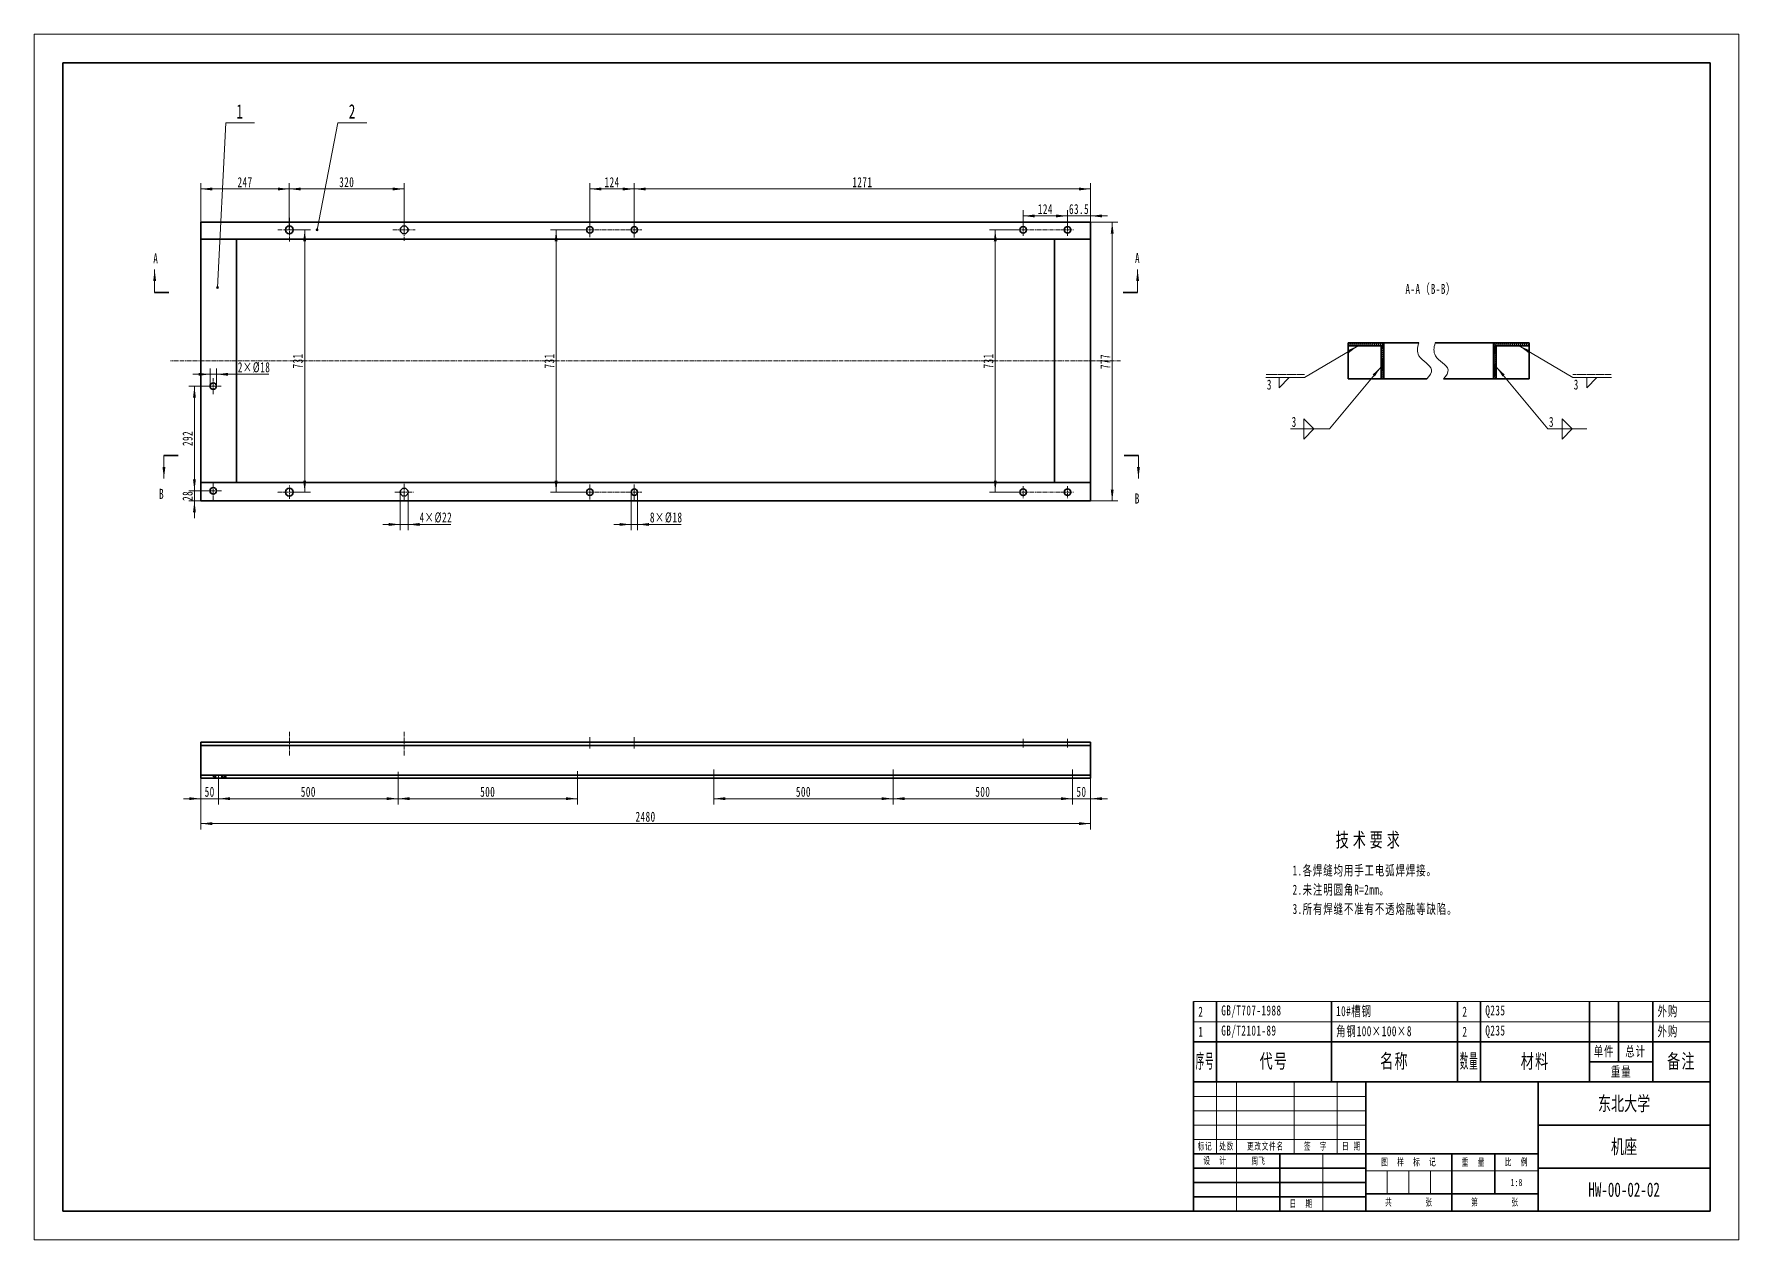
# Model space of a CAD drawing. Header units: millimetres. Extents: x -856 to 3896, y -1680 to 1680.
import ezdxf
from ezdxf.enums import TextEntityAlignment as Align

# ---------------------------------------------------------------- set-up
doc = ezdxf.new("R2010")
doc.units = ezdxf.units.MM
for name, pattern in [('CENTER', [50.8, 31.75, -6.35, 6.35, -6.35]), ('双点画线', [22, 12, -2, 2, -2, 2, -2]), ('点画线', [18, 12, -2, 2, -2]), ('虚线', [2, 1, -1])]:
    doc.linetypes.add(name, pattern=pattern)
doc.layers.get('0').update_dxf_attribs({"lineweight": 35})
for name, color, linetype, lineweight in [('中心线', 1, 'CENTER', 15), ('中心线层', 1, '点画线', 18), ('剖面线层', 4, 'Continuous', 18), ('尺寸线层', 3, 'Continuous', 18), ('粗实线层', 7, 'Continuous', 35), ('细实线', 7, 'Continuous', 18), ('细实线层', 7, 'Continuous', 18)]:
    doc.layers.add(name, color=color, linetype=linetype, lineweight=lineweight)
doc.styles.add('TitleStyle', font='', dxfattribs={"width": 0.667})
doc.styles.add('标准', font='', dxfattribs={"width": 0.667})
doc.styles.get('TitleStyle').set_extended_font_data('宋体')
doc.styles.get('标准').set_extended_font_data('宋体')
doc.dimstyles.new('标准', dxfattribs={"dimscale": 8, "dimtxt": 3.5, "dimasz": 4, "dimexe": 2, "dimexo": 0, "dimtad": 1, "dimdsep": 46, "dimtxsty": '标准', "dimblk": '_CAXARROW', "dimcen": 0, "dimdle": 6, "dimazin": 2, "dimtfac": 0.707107, "dimtdec": 3, "dimtmove": 2, "dimatfit": 3, "dimfxl": 1, "dimfrac": 2, "dimtolj": 1, "dimarcsym": 1})
pattern_1 = [(45, (0, 0), (-2.828427, 2.828427), [])]

# ---------------------------------------------------------------- blocks, each defined once
blk = doc.blocks.new('*X2')
at = {"layer": '尺寸线层', "linetype": 'Continuous'}
for points in [[(2149.5, 1156.2), (2153.5, 1124.2), (2145.5, 1124.2)], [(2149.5, 379), (2153.5, 411), (2145.5, 411)]]:
    blk.add_hatch(color=0, dxfattribs=at).paths.add_polyline_path(points, flags=0)
at = {"layer": '尺寸线层', "color": 0, "linetype": 'Continuous'}
for p, q in [((2088.8, 1156.2), (2165.5, 1156.2)), ((2149.5, 1156.2), (2149.5, 379)), ((2088.8, 379), (2165.5, 379))]:
    blk.add_line(p, q, dxfattribs=at)
at = {"layer": '尺寸线层', "color": 0, "insert": (2130.5, 767.6), "char_height": 28, "width": 79.003, "attachment_point": 5, "rotation": 90, "line_spacing_factor": 1.15057, "style": '标准'}
blk.add_mtext('\\T1.1;777', dxfattribs=at)
blk = doc.blocks.new('_CAXARROW')
blk.add_hatch(color=0).paths.add_polyline_path([(0, 0), (-1, 0.125), (-1, -0.125)], flags=0)
blk = doc.blocks.new('*X3')
at = {"layer": '尺寸线层', "linetype": 'Continuous'}
for points in [[(2025.2, 1173.3), (1993.2, 1169.3), (1993.2, 1177.3)], [(2088.8, 1173.3), (2120.8, 1169.3), (2120.8, 1177.3)]]:
    blk.add_hatch(color=0, dxfattribs=at).paths.add_polyline_path(points, flags=0)
at = {"layer": '尺寸线层', "color": 0, "linetype": 'Continuous'}
for p, q in [((2025.2, 1134.7), (2025.2, 1189.3)), ((2088.8, 1156.2), (2088.8, 1189.3)), ((2136.8, 1173.3), (1977.2, 1173.3))]:
    blk.add_line(p, q, dxfattribs=at)
at = {"layer": '尺寸线层', "color": 0, "insert": (2057, 1192.3), "char_height": 28, "width": 109.009, "attachment_point": 5, "line_spacing_factor": 1.15057, "style": '标准'}
blk.add_mtext('\\T1.1;63.5', dxfattribs=at)
blk = doc.blocks.new('*X4')
at = {"layer": '尺寸线层', "linetype": 'Continuous'}
for points in [[(1901.2, 1173.3), (1933.2, 1177.3), (1933.2, 1169.3)], [(2025.2, 1173.3), (1993.2, 1177.3), (1993.2, 1169.3)]]:
    blk.add_hatch(color=0, dxfattribs=at).paths.add_polyline_path(points, flags=0)
at = {"layer": '尺寸线层', "color": 0, "linetype": 'Continuous'}
for p, q in [((1901.2, 1134.7), (1901.2, 1189.3)), ((2025.2, 1134.7), (2025.2, 1189.3)), ((1901.2, 1173.3), (2025.2, 1173.3))]:
    blk.add_line(p, q, dxfattribs=at)
at = {"layer": '尺寸线层', "color": 0, "insert": (1963.2, 1192.3), "char_height": 28, "width": 77.542, "attachment_point": 5, "line_spacing_factor": 1.15057, "style": '标准'}
blk.add_mtext('\\T1.1;124', dxfattribs=at)
blk = doc.blocks.new('*X5')
at = {"layer": '尺寸线层', "linetype": 'Continuous'}
for points in [[(817.4, 1248.4), (849.4, 1244.4), (849.4, 1252.4)], [(2088.8, 1248.4), (2056.8, 1244.4), (2056.8, 1252.4)]]:
    blk.add_hatch(color=0, dxfattribs=at).paths.add_polyline_path(points, flags=0)
at = {"layer": '尺寸线层', "color": 0, "linetype": 'Continuous'}
for p, q in [((817.4, 1134.7), (817.4, 1264.4)), ((2088.8, 1248.4), (817.4, 1248.4)), ((2088.8, 1156.2), (2088.8, 1264.4))]:
    blk.add_line(p, q, dxfattribs=at)
at = {"layer": '尺寸线层', "color": 0, "insert": (1453.1, 1267.4), "char_height": 28, "width": 103.375, "attachment_point": 5, "line_spacing_factor": 1.15057, "style": '标准'}
blk.add_mtext('\\T1.1;1271', dxfattribs=at)
blk = doc.blocks.new('*X6')
at = {"layer": '尺寸线层', "linetype": 'Continuous'}
for points in [[(693.4, 1248.4), (725.4, 1252.4), (725.4, 1244.4)], [(817.4, 1248.4), (785.4, 1252.4), (785.4, 1244.4)]]:
    blk.add_hatch(color=0, dxfattribs=at).paths.add_polyline_path(points, flags=0)
at = {"layer": '尺寸线层', "color": 0, "linetype": 'Continuous'}
for p, q in [((693.4, 1134.7), (693.4, 1264.4)), ((693.4, 1248.4), (817.4, 1248.4)), ((817.4, 1134.7), (817.4, 1264.4))]:
    blk.add_line(p, q, dxfattribs=at)
at = {"layer": '尺寸线层', "color": 0, "insert": (755.4, 1267.4), "char_height": 28, "width": 77.542, "attachment_point": 5, "line_spacing_factor": 1.15057, "style": '标准'}
blk.add_mtext('\\T1.1;124', dxfattribs=at)
blk = doc.blocks.new('*X7')
at = {"layer": '尺寸线层', "linetype": 'Continuous'}
for points in [[(-391.2, 1248.4), (-359.2, 1244.4), (-359.2, 1252.4)], [(-144.2, 1248.4), (-176.2, 1244.4), (-176.2, 1252.4)]]:
    blk.add_hatch(color=0, dxfattribs=at).paths.add_polyline_path(points, flags=0)
at = {"layer": '尺寸线层', "color": 0, "linetype": 'Continuous'}
for p, q in [((-391.2, 1145.1), (-391.2, 1264.4)), ((-144.2, 1248.4), (-391.2, 1248.4)), ((-144.2, 1134.7), (-144.2, 1264.4))]:
    blk.add_line(p, q, dxfattribs=at)
at = {"layer": '尺寸线层', "color": 0, "insert": (-267.7, 1267.4), "char_height": 28, "width": 79.629, "attachment_point": 5, "line_spacing_factor": 1.15057, "style": '标准'}
blk.add_mtext('\\T1.1;247', dxfattribs=at)
blk = doc.blocks.new('*X8')
at = {"layer": '尺寸线层', "linetype": 'Continuous'}
for points in [[(-144.2, 1248.4), (-112.2, 1244.4), (-112.2, 1252.4)], [(175.8, 1248.4), (143.8, 1244.4), (143.8, 1252.4)]]:
    blk.add_hatch(color=0, dxfattribs=at).paths.add_polyline_path(points, flags=0)
at = {"layer": '尺寸线层', "color": 0, "linetype": 'Continuous'}
for p, q in [((-144.2, 1134.7), (-144.2, 1264.4)), ((175.8, 1248.4), (-144.2, 1248.4)), ((175.8, 1134.7), (175.8, 1264.4))]:
    blk.add_line(p, q, dxfattribs=at)
at = {"layer": '尺寸线层', "color": 0, "insert": (15.8, 1267.4), "char_height": 28, "width": 79.629, "attachment_point": 5, "line_spacing_factor": 1.15057, "style": '标准'}
blk.add_mtext('\\T1.1;320', dxfattribs=at)
blk = doc.blocks.new('*X9')
at = {"layer": '尺寸线层', "linetype": 'Continuous'}
for points in [[(-101.4, 1134.7), (-97.4, 1102.7), (-105.4, 1102.7)], [(-101.4, 403.7), (-97.4, 435.7), (-105.4, 435.7)]]:
    blk.add_hatch(color=0, dxfattribs=at).paths.add_polyline_path(points, flags=0)
at = {"layer": '尺寸线层', "color": 0, "linetype": 'Continuous'}
for p, q in [((-144.2, 1134.7), (-85.4, 1134.7)), ((-101.4, 1134.7), (-101.4, 403.7)), ((-144.2, 403.7), (-85.4, 403.7))]:
    blk.add_line(p, q, dxfattribs=at)
at = {"layer": '尺寸线层', "color": 0, "insert": (-120.4, 769.2), "char_height": 28, "width": 76.707, "attachment_point": 5, "rotation": 90, "line_spacing_factor": 1.15057, "style": '标准'}
blk.add_mtext('\\T1.1;731', dxfattribs=at)
blk = doc.blocks.new('*X10')
at = {"layer": '尺寸线层', "linetype": 'Continuous'}
for points in [[(599.5, 1134.7), (603.5, 1102.7), (595.5, 1102.7)], [(599.5, 403.7), (603.5, 435.7), (595.5, 435.7)]]:
    blk.add_hatch(color=0, dxfattribs=at).paths.add_polyline_path(points, flags=0)
at = {"layer": '尺寸线层', "color": 0, "linetype": 'Continuous'}
for p, q in [((676.6, 1134.7), (583.5, 1134.7)), ((599.5, 1134.7), (599.5, 403.7)), ((672.6, 403.7), (583.5, 403.7))]:
    blk.add_line(p, q, dxfattribs=at)
at = {"layer": '尺寸线层', "color": 0, "insert": (580.5, 769.2), "char_height": 28, "width": 76.707, "attachment_point": 5, "rotation": 90, "line_spacing_factor": 1.15057, "style": '标准'}
blk.add_mtext('\\T1.1;731', dxfattribs=at)
blk = doc.blocks.new('*X11')
at = {"layer": '尺寸线层', "linetype": 'Continuous'}
for points in [[(1823.5, 1134.7), (1827.5, 1102.7), (1819.5, 1102.7)], [(1823.5, 403.7), (1827.5, 435.7), (1819.5, 435.7)]]:
    blk.add_hatch(color=0, dxfattribs=at).paths.add_polyline_path(points, flags=0)
at = {"layer": '尺寸线层', "color": 0, "linetype": 'Continuous'}
for p, q in [((1884.3, 1134.7), (1807.5, 1134.7)), ((1823.5, 1134.7), (1823.5, 403.7)), ((1884.3, 403.7), (1807.5, 403.7))]:
    blk.add_line(p, q, dxfattribs=at)
at = {"layer": '尺寸线层', "color": 0, "insert": (1804.5, 769.2), "char_height": 28, "width": 76.707, "attachment_point": 5, "rotation": 90, "line_spacing_factor": 1.15057, "style": '标准'}
blk.add_mtext('\\T1.1;731', dxfattribs=at)
blk = doc.blocks.new('*X12')
at = {"layer": '尺寸线层', "linetype": 'Continuous'}
for points in [[(-391.2, -450.5), (-423.2, -454.5), (-423.2, -446.5)], [(-341.2, -450.5), (-309.2, -454.5), (-309.2, -446.5)]]:
    blk.add_hatch(color=0, dxfattribs=at).paths.add_polyline_path(points, flags=0)
at = {"layer": '尺寸线层', "color": 0, "linetype": 'Continuous'}
for p, q in [((-391.2, -393.5), (-391.2, -466.5)), ((-341.2, -391.6), (-341.2, -466.5)), ((-293.2, -450.5), (-439.2, -450.5))]:
    blk.add_line(p, q, dxfattribs=at)
at = {"layer": '尺寸线层', "color": 0, "insert": (-366.2, -431.5), "char_height": 28, "width": 56, "attachment_point": 5, "line_spacing_factor": 1.15057, "style": '标准'}
blk.add_mtext('\\T1.1;50', dxfattribs=at)
blk = doc.blocks.new('*X13')
at = {"layer": '尺寸线层', "linetype": 'Continuous'}
for points in [[(-341.2, -450.5), (-309.2, -446.5), (-309.2, -454.5)], [(158.8, -450.5), (126.8, -446.5), (126.8, -454.5)]]:
    blk.add_hatch(color=0, dxfattribs=at).paths.add_polyline_path(points, flags=0)
at = {"layer": '尺寸线层', "color": 0, "linetype": 'Continuous'}
for p, q in [((-341.2, -389), (-341.2, -466.5)), ((158.8, -407.9), (158.8, -466.5)), ((-341.2, -450.5), (158.8, -450.5))]:
    blk.add_line(p, q, dxfattribs=at)
at = {"layer": '尺寸线层', "color": 0, "insert": (-91.2, -431.5), "char_height": 28, "width": 79.629, "attachment_point": 5, "line_spacing_factor": 1.15057, "style": '标准'}
blk.add_mtext('\\T1.1;500', dxfattribs=at)
blk = doc.blocks.new('*X14')
at = {"layer": '尺寸线层', "linetype": 'Continuous'}
for points in [[(158.8, -450.5), (190.8, -446.5), (190.8, -454.5)], [(658.8, -450.5), (626.8, -446.5), (626.8, -454.5)]]:
    blk.add_hatch(color=0, dxfattribs=at).paths.add_polyline_path(points, flags=0)
at = {"layer": '尺寸线层', "color": 0, "linetype": 'Continuous'}
for p, q in [((158.8, -393.5), (158.8, -466.5)), ((658.8, -393.5), (658.8, -466.5)), ((158.8, -450.5), (658.8, -450.5))]:
    blk.add_line(p, q, dxfattribs=at)
at = {"layer": '尺寸线层', "color": 0, "insert": (408.8, -431.5), "char_height": 28, "width": 79.629, "attachment_point": 5, "line_spacing_factor": 1.15057, "style": '标准'}
blk.add_mtext('\\T1.1;500', dxfattribs=at)
blk = doc.blocks.new('*X15')
at = {"layer": '尺寸线层', "linetype": 'Continuous'}
for points in [[(1038.8, -450.5), (1070.8, -446.5), (1070.8, -454.5)], [(1538.8, -450.5), (1506.8, -446.5), (1506.8, -454.5)]]:
    blk.add_hatch(color=0, dxfattribs=at).paths.add_polyline_path(points, flags=0)
at = {"layer": '尺寸线层', "color": 0, "linetype": 'Continuous'}
for p, q in [((1038.8, -385), (1038.8, -466.5)), ((1538.8, -385), (1538.8, -466.5)), ((1038.8, -450.5), (1538.8, -450.5))]:
    blk.add_line(p, q, dxfattribs=at)
at = {"layer": '尺寸线层', "color": 0, "insert": (1288.8, -431.5), "char_height": 28, "width": 79.629, "attachment_point": 5, "line_spacing_factor": 1.15057, "style": '标准'}
blk.add_mtext('\\T1.1;500', dxfattribs=at)
blk = doc.blocks.new('*X16')
at = {"layer": '尺寸线层', "linetype": 'Continuous'}
for points in [[(1538.8, -450.5), (1570.8, -446.5), (1570.8, -454.5)], [(2038.8, -450.5), (2006.8, -446.5), (2006.8, -454.5)]]:
    blk.add_hatch(color=0, dxfattribs=at).paths.add_polyline_path(points, flags=0)
at = {"layer": '尺寸线层', "color": 0, "linetype": 'Continuous'}
for p, q in [((1538.8, -385), (1538.8, -466.5)), ((2038.8, -385), (2038.8, -466.5)), ((1538.8, -450.5), (2038.8, -450.5))]:
    blk.add_line(p, q, dxfattribs=at)
at = {"layer": '尺寸线层', "color": 0, "insert": (1788.8, -431.5), "char_height": 28, "width": 79.629, "attachment_point": 5, "line_spacing_factor": 1.15057, "style": '标准'}
blk.add_mtext('\\T1.1;500', dxfattribs=at)
blk = doc.blocks.new('*X17')
at = {"layer": '尺寸线层', "linetype": 'Continuous'}
for points in [[(2038.8, -450.5), (2006.8, -454.5), (2006.8, -446.5)], [(2088.8, -450.5), (2120.8, -454.5), (2120.8, -446.5)]]:
    blk.add_hatch(color=0, dxfattribs=at).paths.add_polyline_path(points, flags=0)
at = {"layer": '尺寸线层', "color": 0, "linetype": 'Continuous'}
for p, q in [((2038.8, -385), (2038.8, -466.5)), ((2088.8, -393.5), (2088.8, -466.5)), ((2136.8, -450.5), (1990.8, -450.5))]:
    blk.add_line(p, q, dxfattribs=at)
at = {"layer": '尺寸线层', "color": 0, "insert": (2063.8, -431.5), "char_height": 28, "width": 56, "attachment_point": 5, "line_spacing_factor": 1.15057, "style": '标准'}
blk.add_mtext('\\T1.1;50', dxfattribs=at)
blk = doc.blocks.new('*X18')
at = {"layer": '尺寸线层', "linetype": 'Continuous'}
for points in [[(-391.2, -520), (-359.2, -516), (-359.2, -524)], [(2088.8, -520), (2056.8, -516), (2056.8, -524)]]:
    blk.add_hatch(color=0, dxfattribs=at).paths.add_polyline_path(points, flags=0)
at = {"layer": '尺寸线层', "color": 0, "linetype": 'Continuous'}
for p, q in [((-391.2, -393.5), (-391.2, -536)), ((2088.8, -393.5), (2088.8, -536)), ((-391.2, -520), (2088.8, -520))]:
    blk.add_line(p, q, dxfattribs=at)
at = {"layer": '尺寸线层', "color": 0, "insert": (848.8, -501), "char_height": 28, "width": 109.427, "attachment_point": 5, "line_spacing_factor": 1.15057, "style": '标准'}
blk.add_mtext('\\T1.1;2480', dxfattribs=at)
blk = doc.blocks.new('*X19')
at = {"layer": '尺寸线层', "linetype": 'Continuous'}
for points in [[(-365.2, 732), (-397.2, 728), (-397.2, 736)], [(-347.2, 732), (-315.2, 728), (-315.2, 736)]]:
    blk.add_hatch(color=0, dxfattribs=at).paths.add_polyline_path(points, flags=0)
at = {"layer": '尺寸线层', "color": 0, "linetype": 'Continuous'}
for p, q in [((-201.3, 732), (-413.2, 732)), ((-365.2, 699.3), (-365.2, 748)), ((-347.2, 699.3), (-347.2, 748))]:
    blk.add_line(p, q, dxfattribs=at)
at = {"layer": '尺寸线层', "color": 0, "insert": (-242.5, 751.1), "char_height": 28, "width": 165.1, "attachment_point": 5, "line_spacing_factor": 1.15057, "style": '标准'}
blk.add_mtext('\\T1.1;2×%%C18', dxfattribs=at)
blk = doc.blocks.new('*X20')
at = {"layer": '尺寸线层', "linetype": 'Continuous'}
for points in [[(164.8, 313.6), (132.8, 317.6), (132.8, 309.6)], [(186.8, 313.6), (218.8, 317.6), (218.8, 309.6)]]:
    blk.add_hatch(color=0, dxfattribs=at).paths.add_polyline_path(points, flags=0)
at = {"layer": '尺寸线层', "color": 0, "linetype": 'Continuous'}
for p, q in [((164.8, 403.7), (164.8, 297.6)), ((186.8, 403.7), (186.8, 297.6)), ((116.8, 313.6), (305.7, 313.6))]:
    blk.add_line(p, q, dxfattribs=at)
at = {"layer": '尺寸线层', "color": 0, "insert": (264.2, 332.7), "char_height": 28, "width": 165.726, "attachment_point": 5, "line_spacing_factor": 1.15057, "style": '标准'}
blk.add_mtext('\\T1.1;4×%%C22', dxfattribs=at)
blk = doc.blocks.new('*X21')
at = {"layer": '尺寸线层', "linetype": 'Continuous'}
for points in [[(808.4, 313.6), (776.4, 309.6), (776.4, 317.6)], [(826.4, 313.6), (858.4, 309.6), (858.4, 317.6)]]:
    blk.add_hatch(color=0, dxfattribs=at).paths.add_polyline_path(points, flags=0)
at = {"layer": '尺寸线层', "color": 0, "linetype": 'Continuous'}
for p, q in [((808.4, 403.7), (808.4, 297.6)), ((826.4, 403.7), (826.4, 297.6)), ((947.7, 313.6), (760.4, 313.6))]:
    blk.add_line(p, q, dxfattribs=at)
at = {"layer": '尺寸线层', "color": 0, "insert": (906.3, 332.7), "char_height": 28, "width": 165.517, "attachment_point": 5, "line_spacing_factor": 1.15057, "style": '标准'}
blk.add_mtext('\\T1.1;8×%%C18', dxfattribs=at)
blk = doc.blocks.new('*X22')
at = {"layer": '尺寸线层'}
for points in [[(-2739.9, 64), (-2743.9, 32), (-2735.9, 32)], [(0, 64), (-4, 32), (4, 32)]]:
    blk.add_hatch(color=0, dxfattribs=at).paths.add_polyline_path(points, flags=0)
at = {"layer": '尺寸线层', "color": 0}
for p, q in [((-2739.9, 0), (-2739.9, 64)), ((0, 0), (0, 64))]:
    blk.add_line(p, q, dxfattribs=at)
at = {"layer": '尺寸线层', "color": 0, "linetype": 'Continuous', "lineweight": 35}
for p, q in [((-2739.9, 0), (-2699.9, 0)), ((-40, 0), (0, 0))]:
    blk.add_line(p, q, dxfattribs=at)
at = {"layer": '尺寸线层', "color": 0, "char_height": 28, "width": 56, "attachment_point": 5, "line_spacing_factor": 1.15057, "style": '标准'}
for insert in [(-2736.7, 94.8), (-0.2, 95.8)]:
    blk.add_mtext('\\T1.1;A', dxfattribs=dict(at, insert=insert))
blk = doc.blocks.new('*X23')
at = {"layer": '粗实线层'}
for p, q in [((-287, 200), (-287, -200)), ((287, 200), (-287, 200)), ((287, -200), (287, 200)), ((-287, -200), (287, -200))]:
    blk.add_line(p, q, dxfattribs=at)
at = {"layer": '细实线层'}
for p, q in [((297, 210), (-297, 210)), ((-297, 210), (-297, -210)), ((297, -210), (297, 210)), ((-297, -210), (297, -210))]:
    blk.add_line(p, q, dxfattribs=at)
blk = doc.blocks.new('*X24')
at = {"layer": '尺寸线层', "linetype": 'Continuous', "lineweight": -2}
blk.add_hatch(color=0, dxfattribs=at).paths.add_polyline_path([(0, 0), (23.5, -22.1), (17.4, -27.2)], flags=0)
at = {"layer": '尺寸线层', "color": 0, "linetype": 'Continuous', "lineweight": -2}
for p, q in [((0, 0), (144, -173.5)), ((144, -173.5), (252, -173.5))]:
    blk.add_line(p, q, dxfattribs=at)
at = {"layer": '尺寸线层', "color": 0, "linetype": 'Continuous'}
for p, q in [((183.5, -173.5), (183.5, -145.5)), ((211.5, -173.5), (183.5, -145.5)), ((183.5, -173.5), (211.5, -173.5)), ((183.5, -173.5), (211.5, -173.5)), ((183.5, -173.5), (183.5, -201.5)), ((211.5, -173.5), (183.5, -201.5))]:
    blk.add_line(p, q, dxfattribs=at)
at = {"layer": '尺寸线层', "color": 0, "linetype": 'Continuous', "insert": (146.8, -153.9), "char_height": 28, "width": 56, "attachment_point": 4, "line_spacing_factor": 1.15057, "style": '标准'}
blk.add_mtext('\\T1.1;3', dxfattribs=at)
blk = doc.blocks.new('*X25')
at = {"layer": '尺寸线层', "linetype": 'Continuous', "lineweight": -2}
blk.add_hatch(color=0, dxfattribs=at).paths.add_polyline_path([(0, 0), (29.5, -12.9), (25.5, -19.8)], flags=0)
at = {"layer": '尺寸线层', "color": 0, "linetype": 'Continuous', "lineweight": -2}
for p, q in [((0, 0), (149.7, -89)), ((149.7, -89), (257.7, -89))]:
    blk.add_line(p, q, dxfattribs=at)
at = {"layer": '尺寸线层', "color": 0, "linetype": '虚线'}
blk.add_line((149.7, -80.6), (257.7, -80.6), dxfattribs=at)
at = {"layer": '尺寸线层', "color": 0, "linetype": 'Continuous'}
for p, q in [((189.2, -89), (217.2, -89)), ((189.2, -89), (189.2, -117)), ((217.2, -89), (189.2, -117))]:
    blk.add_line(p, q, dxfattribs=at)
at = {"layer": '尺寸线层', "color": 0, "linetype": 'Continuous', "insert": (152.5, -108.6), "char_height": 28, "width": 56, "attachment_point": 4, "line_spacing_factor": 1.15057, "style": '标准'}
blk.add_mtext('\\T1.1;3', dxfattribs=at)
blk = doc.blocks.new('*X26')
at = {"layer": '细实线层', "lineweight": 18}
h = blk.add_hatch(color=0, dxfattribs=at)
edge = h.paths.add_edge_path(flags=0)
edge.add_arc((0, 0), 4, 0, 360)
at = {"layer": '细实线层', "color": 0}
for p, q in [((0, 0), (22.7, 458.9)), ((22.7, 458.9), (102.7, 458.9))]:
    blk.add_line(p, q, dxfattribs=at)
at = {"layer": '细实线层', "color": 0, "lineweight": 18, "insert": (62.7, 470.9), "char_height": 40, "width": 136, "attachment_point": 8, "line_spacing_factor": 1.15057, "style": '标准'}
blk.add_mtext('\\T1.1;1', dxfattribs=at)
blk = doc.blocks.new('*X27')
at = {"layer": '细实线层', "lineweight": 18}
h = blk.add_hatch(color=0, dxfattribs=at)
edge = h.paths.add_edge_path(flags=0)
edge.add_arc((0, 0), 4, 0, 360)
at = {"layer": '细实线层', "color": 0}
for p, q in [((0, 0), (58.3, 298)), ((58.3, 298), (138.3, 298))]:
    blk.add_line(p, q, dxfattribs=at)
at = {"layer": '细实线层', "color": 0, "lineweight": 18, "insert": (98.3, 310), "char_height": 40, "width": 136, "attachment_point": 8, "line_spacing_factor": 1.15057, "style": '标准'}
blk.add_mtext('\\T1.1;2', dxfattribs=at)
blk = doc.blocks.new('*X28')
at = {"layer": '细实线层', "color": 0, "linetype": 'Continuous', "lineweight": 18}
for p, q in [((-1440, 224), (0, 224)), ((-1440, 168), (0, 168)), ((-1440, 168), (0, 168)), ((-1440, 112), (0, 112))]:
    blk.add_line(p, q, dxfattribs=at)
at = {"layer": '细实线层', "color": 0, "linetype": 'Continuous', "lineweight": 35}
for p, q in [((-1440, 224), (-1440, 168)), ((-1376, 224), (-1376, 168)), ((-1056, 224), (-1056, 168)), ((-704, 224), (-704, 168)), ((-640, 224), (-640, 168)), ((-336, 224), (-336, 168)), ((-256, 224), (-256, 168)), ((-160, 224), (-160, 168)), ((0, 224), (0, 168)), ((0, 224), (0, 168)), ((-1440, 168), (-1440, 112)), ((-1376, 168), (-1376, 112)), ((-1056, 168), (-1056, 112)), ((-704, 168), (-704, 112)), ((-640, 168), (-640, 112)), ((-336, 168), (-336, 112)), ((-256, 168), (-256, 112)), ((-160, 168), (-160, 112)), ((0, 168), (0, 112)), ((0, 168), (0, 112)), ((-1440, 112), (0, 112)), ((-1440, 112), (-1440, 0)), ((-1376, 112), (-1376, 0)), ((-1056, 112), (-1056, 0)), ((-704, 112), (-704, 0)), ((-640, 112), (-640, 0)), ((-336, 112), (-336, 0)), ((-256, 112), (-256, 56)), ((-160, 112), (-160, 56)), ((0, 112), (0, 0)), ((-336, 56), (-160, 56)), ((-160, 56), (-160, 0)), ((-1440, 0), (0, 0))]:
    blk.add_line(p, q, dxfattribs=at)
at = {"layer": '细实线层', "color": 0, "line_spacing_factor": 1.15057, "style": '标准'}
for s, insert, char_height, width, attachment_point in [('\\T1.1;2', (-1426.72, 196), 28, 95.84, 4), ('\\T1.1;GB/T707-1988', (-1362.72, 196), 28, 607.84, 4), ('\\T1.1;10#槽钢', (-1042.72, 196), 28, 671.84, 4), ('\\T1.1;2', (-690.72, 196), 28, 95.84, 4), ('\\T1.1;Q235', (-626.72, 196), 28, 575.84, 4), ('\\T1.1;外购', (-146.72, 196), 28, 287.84, 4), ('\\T1.1;1', (-1426.72, 140), 28, 95.84, 4), ('\\T1.1;GB/T2101-89', (-1362.72, 140), 28, 607.84, 4), ('\\T1.1;角钢100×100×8', (-1042.72, 140), 28, 671.84, 4), ('\\T1.1;2', (-690.72, 140), 28, 95.84, 4), ('\\T1.1;Q235', (-626.72, 140), 28, 575.84, 4), ('\\T1.1;外购', (-146.72, 140), 28, 287.84, 4), ('\\T1.1;单件', (-296, 84), 28, 133.92, 5), ('\\T1.1;总计', (-208, 84), 28, 162.72, 5), ('\\T1.1;{\\W0.425474;序号}', (-1408, 56), 40, 95.04, 5), ('\\T1.1;代号', (-1216, 56), 40, 555.84, 5), ('\\T1.1;名称', (-880, 56), 40, 613.44, 5), ('\\T1.1;{\\W0.422936;数量}', (-672, 56), 40, 95.04, 5), ('\\T1.1;材料', (-488, 56), 40, 527.04, 5), ('\\T1.1;备注', (-80, 56), 40, 267.84, 5), ('\\T1.1;重量', (-248, 28), 28, 306.72, 5)]:
    blk.add_mtext(s, dxfattribs=dict(at, insert=insert, char_height=char_height, width=width, attachment_point=attachment_point))
blk = doc.blocks.new('*X29')
at = {"layer": '粗实线层'}
for p, q in [((-180, 45), (-180, 0)), ((0, 45), (-180, 45)), ((-120, 45), (-120, 0)), ((-60, 45), (-60, 0)), ((0, 0), (0, 45)), ((0, 30), (-60, 30)), ((-180, 20), (-60, 20)), ((-150, 20), (-150, 0)), ((-90, 20), (-90, 0)), ((-75, 20), (-75, 6)), ((-180, 15), (-120, 15)), ((0, 15), (-60, 15)), ((-180, 10), (-120, 10)), ((-120, 6), (-60, 6)), ((-180, 5), (-120, 5)), ((-180, 0), (0, 0))]:
    blk.add_line(p, q, dxfattribs=at)
at = {"layer": '细实线层'}
for p, q in [((-172, 45), (-172, 20)), ((-165, 45), (-165, 0)), ((-145, 45), (-145, 20)), ((-130, 45), (-130, 20)), ((-180, 40), (-120, 40)), ((-180, 35), (-120, 35)), ((-180, 30), (-120, 30)), ((-180, 25), (-120, 25)), ((-135, 20), (-135, 0)), ((-120, 14), (-60, 14)), ((-112.5, 14), (-112.5, 6)), ((-105, 14), (-105, 6)), ((-97.5, 14), (-97.5, 6))]:
    blk.add_line(p, q, dxfattribs=at)
at = {"layer": '尺寸线层', "char_height": 2.5, "attachment_point": 5, "line_spacing_factor": 0.99982, "style": '标准'}
for s, insert, width in [('\\T1.1;标记', (-176, 22.5), 14), ('\\T1.1;处数', (-168.5, 22.5), 12), ('\\T1.1;更改文件名', (-155, 22.5), 38), ('\\T1.1;签  字', (-137.5, 22.5), 28), ('\\T1.1;日 期', (-125, 22.5), 18), ('\\T1.1;设  计', (-172.5, 17.5), 28), ('\\T1.1;图  样  标  记', (-105, 17), 58), ('\\T1.1;重  量', (-82.5, 17), 28), ('\\T1.1;比  例', (-67.5, 17), 28), ('\\T1.1;日  期', (-142.5, 2.5), 28), ('\\T1.1;共', (-112, 3), 8), ('\\T1.1;张', (-98, 3), 8), ('\\T1.1;第', (-82, 3), 8), ('\\T1.1;张', (-68, 3), 8)]:
    blk.add_mtext(s, dxfattribs=dict(at, insert=insert, width=width))
at = {"layer": '尺寸线层', "style": '标准'}
for tag, height, width, p in [('标记D', 2.61, 0.667, (-176, 42.5)), ('处数D', 2.61, 0.617214, (-168.5, 42.5)), ('更改文件名D', 2.61, 0.667, (-155, 42.5)), ('更改签字D', 2.61, 0.667, (-137.5, 42.5)), ('更改日期D', 2.61, 0.509786, (-125, 42.5)), ('标记C', 2.61, 0.667, (-176, 37.5)), ('处数C', 2.61, 0.617214, (-168.5, 37.5)), ('更改文件名C', 2.61, 0.667, (-155, 37.5)), ('更改签字C', 2.61, 0.667, (-137.5, 37.5)), ('更改日期C', 2.61, 0.509786, (-125, 37.5)), ('材料名称', 5.22, 0.667, (-90, 32.5)), ('单位名称', 5.22, 0.667, (-30, 37.5)), ('标记B', 2.61, 0.667, (-176, 32.5)), ('处数B', 2.61, 0.617214, (-168.5, 32.5)), ('更改文件名B', 2.61, 0.667, (-155, 32.5)), ('更改签字B', 2.61, 0.667, (-137.5, 32.5)), ('更改日期B', 2.61, 0.509786, (-125, 32.5)), ('标记A', 2.61, 0.667, (-176, 27.5)), ('处数A', 2.61, 0.617214, (-168.5, 27.5)), ('更改文件名A', 2.61, 0.667, (-155, 27.5)), ('更改签字A', 2.61, 0.667, (-137.5, 27.5)), ('更改日期A', 2.61, 0.509786, (-125, 27.5)), ('图纸名称', 5.22, 0.667, (-30, 22.5)), ('设计', 2.61, 0.667, (-157.5, 17.5)), ('图样标记S', 2.61, 0.368179, (-116.25, 10)), ('图样标记A', 2.61, 0.368179, (-108.75, 10)), ('图样标记B', 2.61, 0.368179, (-101.25, 10)), ('图样标记C', 2.61, 0.368179, (-93.75, 10)), ('重量', 2.61, 0.667, (-82.5, 10)), ('图纸比例', 2.61, 0.667, (-67.5, 10)), ('图纸编号', 5.22, 0.667, (-30, 7.5)), ('设计日期', 2.61, 0.667, (-127.5, 2.5)), ('页数', 2.61, 0.667, (-105, 3)), ('页码', 2.61, 0.667, (-75, 3))]:
    blk.add_attdef(tag, text='', height=height, dxfattribs=dict(at, width=width)).set_placement(p, align=Align.MIDDLE_CENTER)
blk = doc.blocks.new('*X30')
at = {"layer": '尺寸线层', "linetype": 'Continuous', "lineweight": -2}
blk.add_hatch(color=0, dxfattribs=at).paths.add_polyline_path([(0, 0), (-17.4, -27.2), (-23.5, -22.1)], flags=0)
at = {"layer": '尺寸线层', "color": 0, "linetype": 'Continuous', "lineweight": -2}
for p, q in [((0, 0), (-144, -173.5)), ((-144, -173.5), (-252, -173.5))]:
    blk.add_line(p, q, dxfattribs=at)
at = {"layer": '尺寸线层', "color": 0, "linetype": 'Continuous'}
for p, q in [((-215.3, -173.5), (-215.3, -145.5)), ((-187.3, -173.5), (-215.3, -145.5)), ((-215.3, -173.5), (-187.3, -173.5)), ((-215.3, -173.5), (-187.3, -173.5)), ((-215.3, -173.5), (-215.3, -201.5)), ((-187.3, -173.5), (-215.3, -201.5))]:
    blk.add_line(p, q, dxfattribs=at)
at = {"layer": '尺寸线层', "color": 0, "linetype": 'Continuous', "insert": (-249.2, -153.9), "char_height": 28, "width": 56, "attachment_point": 4, "line_spacing_factor": 1.15057, "style": '标准'}
blk.add_mtext('\\T1.1;3', dxfattribs=at)
blk = doc.blocks.new('*X31')
at = {"layer": '尺寸线层', "linetype": 'Continuous', "lineweight": -2}
blk.add_hatch(color=0, dxfattribs=at).paths.add_polyline_path([(0, 0), (-25.5, -19.8), (-29.5, -12.9)], flags=0)
at = {"layer": '尺寸线层', "color": 0, "linetype": 'Continuous', "lineweight": -2}
for p, q in [((0, 0), (-149.7, -89)), ((-149.7, -89), (-257.7, -89))]:
    blk.add_line(p, q, dxfattribs=at)
at = {"layer": '尺寸线层', "color": 0, "linetype": '虚线'}
blk.add_line((-149.7, -80.6), (-257.7, -80.6), dxfattribs=at)
at = {"layer": '尺寸线层', "color": 0, "linetype": 'Continuous'}
for p, q in [((-221, -89), (-193, -89)), ((-221, -89), (-221, -117)), ((-193, -89), (-221, -117))]:
    blk.add_line(p, q, dxfattribs=at)
at = {"layer": '尺寸线层', "color": 0, "linetype": 'Continuous', "insert": (-254.9, -108.6), "char_height": 28, "width": 56, "attachment_point": 4, "line_spacing_factor": 1.15057, "style": '标准'}
blk.add_mtext('\\T1.1;3', dxfattribs=at)
blk = doc.blocks.new('*X32')
at = {"layer": '尺寸线层'}
for points in [[(0, -64), (4, -32), (-4, -32)], [(2716.3, -64), (2720.3, -32), (2712.3, -32)]]:
    blk.add_hatch(color=0, dxfattribs=at).paths.add_polyline_path(points, flags=0)
at = {"layer": '尺寸线层', "color": 0, "linetype": 'Continuous', "lineweight": 35}
for p, q in [((40, 0), (0, 0)), ((2716.3, 0), (2676.3, 0))]:
    blk.add_line(p, q, dxfattribs=at)
at = {"layer": '尺寸线层', "color": 0}
for p, q in [((0, 0), (0, -64)), ((2716.3, 0), (2716.3, -64))]:
    blk.add_line(p, q, dxfattribs=at)
at = {"layer": '尺寸线层', "color": 0, "char_height": 28, "width": 56, "attachment_point": 5, "line_spacing_factor": 1.15057, "style": '标准'}
for insert in [(-6.5, -106.6), (2713.1, -119.5)]:
    blk.add_mtext('\\T1.1;B', dxfattribs=dict(at, insert=insert))
blk = doc.blocks.new('*X33')
at = {"layer": '尺寸线层', "color": 0, "lineweight": -2, "line_spacing_factor": 1.15057}
for s, insert, char_height, width, attachment_point, style in [('\\T1.3;技术要求', (215, 0), 40, 1937.91, 2, 'TitleStyle'), ('\\T1.1;1.各焊缝均用手工电弧焊焊接。\\P2.未注明圆角R=2mm。\\P3.所有焊缝不准有不透熔融等缺陷。', (0, -91.1), 28, 968.955, 1, '标准')]:
    blk.add_mtext(s, dxfattribs=dict(at, insert=insert, char_height=char_height, width=width, attachment_point=attachment_point, style=style))
blk = doc.blocks.new('*X34')
at = {"layer": '尺寸线层', "linetype": 'Continuous'}
for points in [[(-408.7, 407.3), (-412.7, 439.3), (-404.7, 439.3)], [(-408.7, 379), (-412.7, 347), (-404.7, 347)]]:
    blk.add_hatch(color=0, dxfattribs=at).paths.add_polyline_path(points, flags=0)
at = {"layer": '尺寸线层', "color": 0, "linetype": 'Continuous'}
for p, q in [((-408.7, 331), (-408.7, 455.3)), ((-356.2, 407.3), (-424.7, 407.3)), ((-391.2, 379), (-424.7, 379))]:
    blk.add_line(p, q, dxfattribs=at)
at = {"layer": '尺寸线层', "color": 0, "insert": (-427.7, 393.2), "char_height": 28, "width": 56, "attachment_point": 5, "rotation": 90, "line_spacing_factor": 1.15057, "style": '标准'}
blk.add_mtext('\\T1.1;28', dxfattribs=at)
blk = doc.blocks.new('*X35')
at = {"layer": '尺寸线层', "linetype": 'Continuous'}
for points in [[(-408.7, 699.3), (-404.7, 667.3), (-412.7, 667.3)], [(-408.7, 407.3), (-404.7, 439.3), (-412.7, 439.3)]]:
    blk.add_hatch(color=0, dxfattribs=at).paths.add_polyline_path(points, flags=0)
at = {"layer": '尺寸线层', "color": 0, "linetype": 'Continuous'}
for p, q in [((-356.2, 699.3), (-424.7, 699.3)), ((-408.7, 699.3), (-408.7, 407.3)), ((-356.2, 407.3), (-424.7, 407.3))]:
    blk.add_line(p, q, dxfattribs=at)
at = {"layer": '尺寸线层', "color": 0, "insert": (-427.7, 553.3), "char_height": 28, "width": 79.42, "attachment_point": 5, "rotation": 90, "line_spacing_factor": 1.15057, "style": '标准'}
blk.add_mtext('\\T1.1;292', dxfattribs=at)

msp = doc.modelspace()

# ---------------------------------------------------------------- hatches: boundary and pattern name
at = {"layer": '剖面线层'}
h = msp.add_hatch(dxfattribs=at)
h.set_pattern_fill('无图案', color=256, scale=4, angle=45, style=0, pattern_type=0)
h.set_pattern_definition(pattern_1)
h.paths.add_polyline_path([(2906.843, 719.267), (2906.843, 816.967), (2906.843, 819.267), (2806.843, 819.267), (2806.843, 811.766), (2898.843, 811.766), (2898.843, 719.267)], flags=0)
h = msp.add_hatch(dxfattribs=at)
h.set_pattern_fill('无图案', color=256, scale=4, angle=45, style=0, pattern_type=0)
h.set_pattern_definition(pattern_1)
h.paths.add_polyline_path([(3212.06, 719.267), (3212.06, 816.967), (3212.06, 819.267), (3312.06, 819.267), (3312.06, 811.766), (3220.06, 811.766), (3220.06, 719.267)], flags=0)
h = msp.add_hatch(dxfattribs=at)
h.set_pattern_fill('无图案', color=256, scale=4, angle=45, style=0, pattern_type=0)
h.set_pattern_definition(pattern_1)
edge = h.paths.add_edge_path(flags=0)
edge.add_line((-332.718, -393.485), (-332.718, -388.608))
edge.add_line((-332.718, -388.608), (-332.718, -384.985))
edge.add_line((-332.718, -384.985), (-325.255, -384.985))
edge.add_spline(control_points=[(-325.255, -384.985), (-325.123, -385.421), (-324.182, -387.182), (-319.743, -388.798), (-320.21, -392.07), (-320.78, -393.485)], knot_values=[0, 0, 0, 0, 1.53533781, 6.66897294, 10.68927596, 10.68927596, 10.68927596, 10.68927596], weights=[1, 1, 1, 1, 1, 1], degree=3, periodic=0)
edge.add_line((-320.78, -393.485), (-332.718, -393.485))
edge = h.paths.add_edge_path(flags=0)
edge.add_spline(control_points=[(-355.178, -393.485), (-354.607, -392.07), (-354.304, -389.941), (-355.807, -388.611), (-356.356, -388.207)], knot_values=[0, 0, 0, 0, 4.03478419, 5.97779829, 5.97779829, 5.97779829, 5.97779829], weights=[1, 1, 1, 1, 1], degree=3, periodic=0)
edge.add_spline(control_points=[(-356.356, -388.207), (-357.264, -387.541), (-358.853, -386.671), (-359.52, -385.421), (-359.652, -384.985)], knot_values=[0, 0, 0, 0, 3.18309965, 4.71147762, 4.71147762, 4.71147762, 4.71147762], weights=[1, 1, 1, 1, 1], degree=3, periodic=0)
edge.add_line((-359.652, -384.985), (-349.718, -384.985))
edge.add_line((-349.718, -384.985), (-349.718, -393.485))
edge.add_line((-349.718, -393.485), (-355.178, -393.485))

# ---------------------------------------------------------------- linework, layer by layer
at = {"layer": '中心线'}
for p, q in [((693.434, -279.233), (693.434, -315.975)), ((817.434, -279.233), (817.434, -315.975)), ((1901.282, -284.201), (1901.282, -307.971)), ((2025.282, -284.201), (2025.282, -307.971)), ((158.782, -407.868), (158.782, -373.768)), ((658.782, -405.737), (658.782, -374.072)), ((1038.782, -369.592), (1038.782, -403.286)), ((1538.782, -369.592), (1538.782, -403.286)), ((2038.782, -369.592), (2038.782, -403.286))]:
    msp.add_line(p, q, dxfattribs=at)
at = {"layer": '中心线', "linetype": '双点画线'}
for p, q in [((-391.218, -393.485), (-391.218, -490.742)), ((2088.782, -393.485), (2088.782, -414.84))]:
    msp.add_line(p, q, dxfattribs=at)
at = {"layer": '中心线层'}
for p, q in [((-144.169, 1168.143), (-144.169, 1101.189)), ((175.831, 1103.538), (175.831, 1165.793)), ((693.434, 1155.527), (693.434, 1113.801)), ((693.434, 1117.809), (693.434, 1151.522)), ((817.434, 1155.698), (817.434, 1113.63)), ((817.434, 1117.809), (817.434, 1151.522)), ((1901.169, 1117.809), (1901.169, 1151.522)), ((2025.169, 1117.809), (2025.169, 1151.522)), ((-110.692, 1134.666), (-177.646, 1134.666)), ((144.703, 1134.666), (206.958, 1134.666)), ((672.571, 1134.664), (796.4, 1134.664)), ((676.577, 1134.666), (710.29, 1134.666)), ((796.4, 1134.664), (838.468, 1134.664)), ((800.577, 1134.666), (834.29, 1134.666)), ((1884.312, 1134.666), (2008.312, 1134.666)), ((2008.312, 1134.666), (2042.025, 1134.666)), ((2173.065, 769.165), (-475.5, 769.165)), ((-356.218, 676.939), (-356.218, 721.588)), ((-378.542, 699.264), (-333.894, 699.264)), ((-356.218, 382.62), (-356.218, 431.907)), ((175.831, 377.487), (175.831, 429.841)), ((-380.862, 407.264), (-331.574, 407.264)), ((-110.136, 403.664), (-178.203, 403.664)), ((-162.766, 403.664), (-125.572, 403.664)), ((-144.169, 385.067), (-144.169, 422.261)), ((149.654, 403.664), (202.008, 403.664)), ((672.571, 403.666), (796.4, 403.666)), ((676.577, 403.664), (710.29, 403.664)), ((693.434, 382.803), (693.434, 424.529)), ((693.434, 420.521), (693.434, 386.808)), ((796.4, 403.666), (838.468, 403.666)), ((800.577, 403.664), (834.29, 403.664)), ((817.434, 382.632), (817.434, 424.7)), ((817.434, 420.521), (817.434, 386.808)), ((1884.312, 403.664), (2008.312, 403.664)), ((1901.169, 420.521), (1901.169, 386.808)), ((2008.312, 403.664), (2042.025, 403.664)), ((2025.169, 420.521), (2025.169, 386.808)), ((-144.169, -263.921), (-144.169, -330.517)), ((175.831, -263.921), (175.831, -330.517)), ((-341.218, -411.934), (-341.218, -383.041))]:
    msp.add_line(p, q, dxfattribs=at)
at = {"layer": '粗实线层'}
for p, q in [((-391.218, 1145.066), (-391.218, 1156.166)), ((-391.218, 1156.166), (-391.218, 379.04)), ((2088.782, 1156.166), (-391.218, 1156.166)), ((-391.218, 1156.166), (-356.218, 1156.166)), ((-181.169, 1156.166), (-391.218, 1156.166)), ((2088.782, 1156.166), (2088.782, 379.04)), ((2088.782, 1108.166), (-391.218, 1108.166)), ((-291.218, 1108.166), (-291.218, 430.164)), ((1988.782, 1108.166), (1988.782, 430.164)), ((-391.218, 382.164), (-391.218, 825.066)), ((2898.843, 811.766), (2806.823, 811.766)), ((2806.843, 819.267), (2806.843, 719.267)), ((3003.878, 819.267), (2806.843, 819.267)), ((2898.843, 811.766), (2898.843, 719.267)), ((2906.843, 819.267), (2906.843, 719.267)), ((3049.88, 819.267), (3312.06, 819.267)), ((3069.023, 819.267), (3049.88, 819.267)), ((3212.06, 819.267), (3212.06, 719.267)), ((3220.06, 811.766), (3220.06, 719.267)), ((3220.06, 811.766), (3312.08, 811.766)), ((3312.06, 819.267), (3312.06, 719.267)), ((2806.843, 719.267), (3026.758, 719.267)), ((3312.06, 719.267), (3072.76, 719.267)), ((2088.782, 430.164), (-391.218, 430.164)), ((2088.782, 379.04), (-391.218, 379.04)), ((-391.218, -293.485), (2088.782, -293.485)), ((-391.218, -293.485), (-391.218, -393.485)), ((-391.218, -393.485), (-391.218, -293.485)), ((-391.218, -301.985), (2088.782, -301.985)), ((2088.782, -293.485), (2088.782, -393.485)), ((-391.218, -384.985), (2088.782, -384.985)), ((-391.218, -393.485), (2088.782, -393.485)), ((-349.718, -393.485), (-349.718, -384.985)), ((-332.718, -393.485), (-332.718, -384.985))]:
    msp.add_line(p, q, dxfattribs=at)
for centre, radius in [((-144.169, 1134.666), 11), ((175.831, 1134.666), 11), ((693.434, 1134.666), 9), ((817.434, 1134.666), 9), ((1901.169, 1134.666), 9), ((2025.169, 1134.666), 9), ((-356.218, 699.264), 9), ((-356.218, 407.264), 9), ((-144.169, 403.664), 11), ((175.831, 403.664), 11), ((693.434, 403.664), 9), ((817.434, 403.664), 9), ((1901.169, 403.664), 9), ((2025.169, 403.664), 9)]:
    msp.add_circle(centre, radius, dxfattribs=at)
at = {"layer": '细实线'}
for points, knots in [([(3003.878, 819.267), (2999.56, 806.786), (2996.76, 775.729), (3051.058, 752.725), (3035.038, 727.608), (3026.758, 719.267)], [0, 0, 0, 0, 44.00887705, 107.70749832, 144.90284983, 144.90284983, 144.90284983, 144.90284983]), ([(3049.88, 819.267), (3045.561, 806.786), (3042.762, 775.729), (3097.059, 752.725), (3081.039, 727.608), (3072.76, 719.267)], [0, 0, 0, 0, 44.00887705, 107.70749832, 144.90284983, 144.90284983, 144.90284983, 144.90284983]), ([(-359.652, -384.985), (-359.52, -385.421), (-358.579, -387.182), (-354.141, -388.798), (-354.607, -392.07), (-355.178, -393.485)], [0, 0, 0, 0, 1.72453427, 7.49077647, 12.00649298, 12.00649298, 12.00649298, 12.00649298]), ([(-325.255, -384.985), (-325.123, -385.421), (-324.182, -387.182), (-319.743, -388.798), (-320.21, -392.07), (-320.78, -393.485)], [0, 0, 0, 0, 1.72453427, 7.49077647, 12.00649298, 12.00649298, 12.00649298, 12.00649298])]:
    msp.add_open_spline(points, degree=3, knots=knots, dxfattribs=at)

# ---------------------------------------------------------------- block references
at = {"layer": '尺寸线层'}
for name, p in [('*X22', (2220.289, 960.114)), ('*X31', (2835.462, 811.766)), ('*X25', (3283.441, 811.766)), ('*X30', (2898.843, 753.209)), ('*X24', (3220.06, 753.209)), ('*X32', (-493.692, 505.486)), ('*X33', (2652.361, -545.291))]:
    msp.add_blockref(name, p, dxfattribs=at)
at = {"layer": '粗实线层', "xscale": 8, "yscale": 8, "zscale": 8}
msp.add_blockref('*X23', (1520.364, 0), dxfattribs=at)
at = {"layer": '粗实线层'}
ref = msp.add_blockref('*X29', (3816.364, -1600), dxfattribs=dict(at, xscale=8, yscale=8, zscale=8))
ref.add_attrib('单位名称', '东北大学', dxfattribs={"layer": '尺寸线层', "height": 40, "style": '标准', "width": 0.667}).set_placement((3576.364, -1300), align=Align.MIDDLE_CENTER)
ref.add_attrib('图纸名称', '机座', dxfattribs={"layer": '尺寸线层', "height": 40, "style": '标准', "width": 0.667}).set_placement((3576.364, -1420), align=Align.MIDDLE_CENTER)
ref.add_attrib('图纸编号', 'HW-00-02-02', dxfattribs={"layer": '尺寸线层', "height": 40, "style": '标准', "width": 0.667}).set_placement((3576.364, -1540), align=Align.MIDDLE_CENTER)
ref.add_attrib('图纸比例', '1:8', dxfattribs={"layer": '尺寸线层', "height": 20, "style": '标准', "width": 0.667}).set_placement((3276.364, -1520), align=Align.MIDDLE_CENTER)
ref.add_attrib('设计', '周飞', dxfattribs={"layer": '尺寸线层', "height": 20, "style": '标准', "width": 0.667}).set_placement((2556.364, -1460), align=Align.MIDDLE_CENTER)
at = {"layer": '细实线层'}
for name, p in [('*X26', (-344.344, 973.857)), ('*X27', (-66.841, 1134.744)), ('*X28', (3816.364, -1240))]:
    msp.add_blockref(name, p, dxfattribs=at)

# ---------------------------------------------------------------- texts
at = {"layer": '尺寸线层', "insert": (3037.582, 983.996), "char_height": 28, "width": 191.65332, "attachment_point": 2, "line_spacing_factor": 1.15057, "style": '标准'}
msp.add_mtext('\\T1.1;A-A（B-B）', dxfattribs=at)

# ---------------------------------------------------------------- dimensions: what is measured, and where the dimension line sits
at = {"layer": '尺寸线层'}
for base, p1, p2, text, picture, middle in [((-391.218, 1248.43), (-144.169, 1134.666), (-391.218, 1145.066), '247', '*X7', (-267.694, 1248.43)), ((817.434, 1248.43), (2088.782, 1156.166), (817.434, 1134.666), '1271', '*X5', (1453.108, 1248.43)), ((2025.169, 1173.257), (2088.782, 1156.166), (2025.169, 1134.666), '63.5', '*X3', (2056.975, 1173.257))]:
    dim = msp.add_linear_dim(base=base, p1=p1, p2=p2, text=text, dimstyle='标准', override={"dimsah": 1, "dimtfac": 1, "dimtfill": 1, "dimtzin": 8}, dxfattribs=at)
    dim.commit()
    dim.dimension.update_dxf_attribs({"geometry": picture, "text_midpoint": middle})
for base, p1, p2, picture, middle in [((-144.169, 1248.43), (175.831, 1134.666), (-144.169, 1134.666), '*X8', (15.831, 1248.43)), ((817.434, 1248.43), (693.434, 1134.666), (817.434, 1134.664), '*X6', (755.434, 1248.43)), ((2025.169, 1173.257), (1901.169, 1134.666), (2025.169, 1134.666), '*X4', (1963.169, 1173.257)), ((-391.218, -450.533), (-341.218, -391.588), (-391.218, -393.485), '*X12', (-366.218, -450.533)), ((2088.782, -519.996), (-391.218, -393.485), (2088.782, -393.485), '*X18', (848.782, -519.996)), ((158.782, -450.533), (-341.218, -388.985), (158.782, -407.868), '*X13', (-91.218, -450.533)), ((658.782, -450.533), (158.782, -393.485), (658.782, -393.485), '*X14', (408.782, -450.533)), ((1538.782, -450.533), (1038.782, -384.985), (1538.782, -384.985), '*X15', (1288.782, -450.533)), ((2038.782, -450.533), (1538.782, -384.985), (2038.782, -384.985), '*X16', (1788.782, -450.533)), ((2038.782, -450.533), (2088.782, -393.485), (2038.782, -384.985), '*X17', (2063.782, -450.533))]:
    dim = msp.add_linear_dim(base=base, p1=p1, p2=p2, dimstyle='标准', override={"dimsah": 1, "dimtfill": 1, "dimtzin": 8}, dxfattribs=at)
    dim.commit()
    dim.dimension.update_dxf_attribs({"geometry": picture, "text_midpoint": middle})
for base, p1, p2, text, picture, middle in [((2149.506, 379.04), (2088.782, 1156.166), (2088.782, 379.04), '777', '*X2', (2149.506, 767.603)), ((-408.703, 407.264), (-391.218, 379.04), (-356.218, 407.264), '28', '*X34', (-408.703, 393.152))]:
    dim = msp.add_linear_dim(base=base, p1=p1, p2=p2, angle=270, text=text, dimstyle='标准', override={"dimsah": 1, "dimtfac": 1, "dimtfill": 1, "dimtzin": 8}, dxfattribs=at)
    dim.commit()
    dim.dimension.update_dxf_attribs({"geometry": picture, "text_midpoint": middle})
for base, p1, p2, angle, picture, middle in [((-101.388, 403.664), (-144.169, 1134.666), (-144.169, 403.664), 270, '*X9', (-101.388, 769.165)), ((599.488, 403.666), (676.577, 1134.666), (672.571, 403.666), 270, '*X10', (599.488, 769.166)), ((1823.522, 403.664), (1884.312, 1134.666), (1884.312, 403.664), 90, '*X11', (1823.522, 769.165)), ((-408.703, 407.264), (-356.218, 699.264), (-356.218, 407.264), 90, '*X35', (-408.703, 553.264))]:
    dim = msp.add_linear_dim(base=base, p1=p1, p2=p2, angle=angle, dimstyle='标准', override={"dimsah": 1, "dimtfill": 1, "dimtzin": 8}, dxfattribs=at)
    dim.commit()
    dim.dimension.update_dxf_attribs({"geometry": picture, "text_midpoint": middle})
for base, p1, p2, override, picture, middle in [((-365.218, 732.007), (-347.218, 699.264), (-365.218, 699.264), {"dimpost": '2×%%C<>', "dimsah": 1, "dimtfac": 1, "dimtfill": 1, "dimtzin": 8}, '*X19', (-242.54, 732.007)), ((186.831, 313.642), (164.831, 403.664), (186.831, 403.664), {"dimpost": '4×%%C<>', "dimsah": 1, "dimtfac": 1, "dimtfill": 1, "dimtzin": 8}, '*X20', (264.236, 313.642)), ((808.434, 313.642), (826.434, 403.666), (808.434, 403.664), {"dimpost": '8×%%C<>', "dimsah": 1, "dimtfac": 1, "dimtfill": 1, "dimtzin": 8}, '*X21', (906.344, 313.642))]:
    dim = msp.add_linear_dim(base=base, p1=p1, p2=p2, dimstyle='标准', override=override, dxfattribs=at)
    dim.commit()
    dim.dimension.update_dxf_attribs({"geometry": picture, "text_midpoint": middle, "dimtype": 160})

doc.saveas('drawing.dxf')
